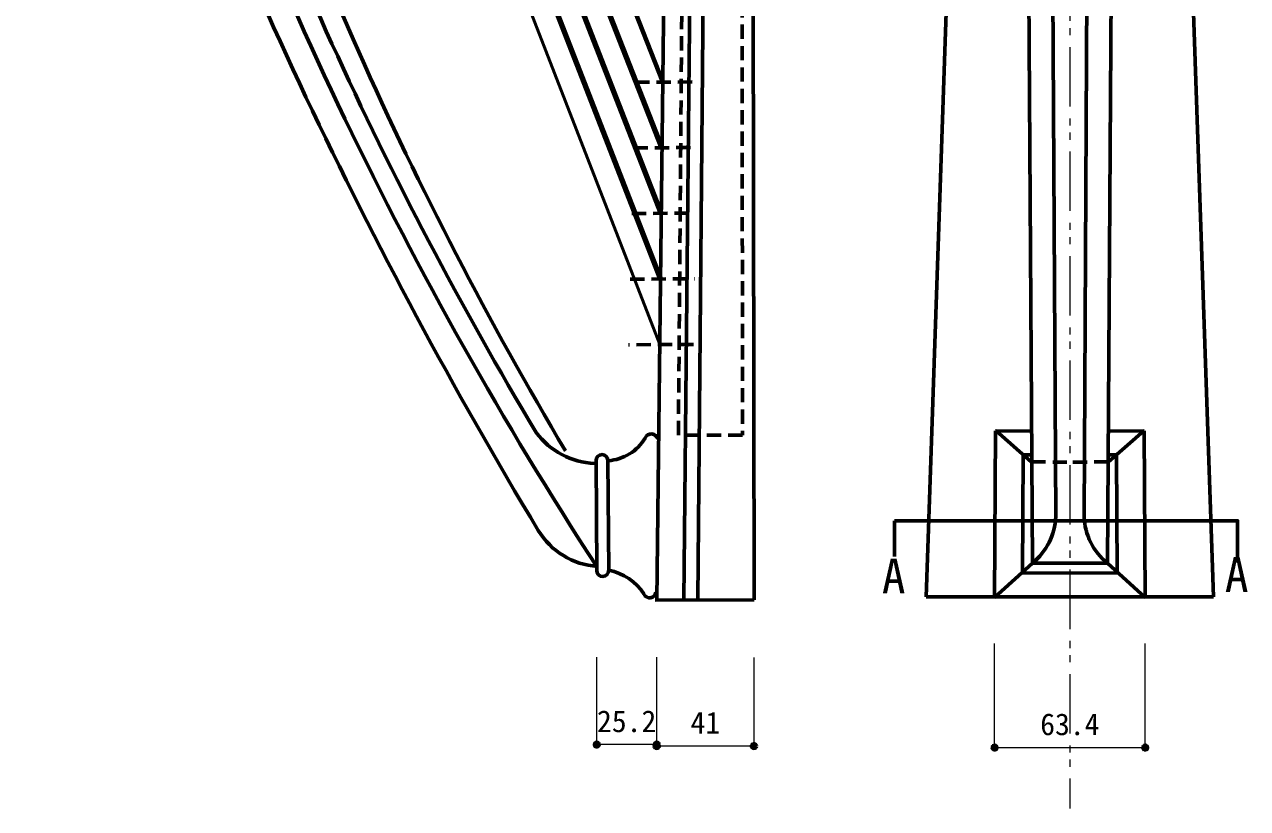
# Model space of a CAD drawing. Units: millimetres at full size, sheet at 1:5; details may follow other scales. Extents: x -616 to 1014, y -466 to 531.
# Drawn here: x -402 to 112, y -466 to -136 of the extents above; entities that cross this region are included whole.
import ezdxf
from ezdxf.enums import TextEntityAlignment as Align

# ---------------------------------------------------------------- set-up
doc = ezdxf.new("R2010")
doc.units = ezdxf.units.MM
doc.header["$LTSCALE"] = 5
doc.header["$PDMODE"] = 32
doc.header["$PDSIZE"] = 2
doc.linetypes.add('DASHED1', pattern=[1.8, 1.2, -0.6])
doc.linetypes.add('DOUBLE_CHAIN1', pattern=[8.8, 5, -1, 0.6, -0.6, 0.6, -1])
doc.layers.add('0-0', color=7, linetype='Continuous', lineweight=60)
doc.layers.add('0-8', color=7, linetype='Continuous', lineweight=60)
doc.styles.add('ＭＳ ゴシック', font='')
doc.styles.get('ＭＳ ゴシック').set_extended_font_data('MS Gothic')

msp = doc.modelspace()

# ---------------------------------------------------------------- linework, layer by layer
at = {"layer": '0-0', "color": 5, "lineweight": 50}
msp.add_line((-135.166, -270.456), (-402.433, 419.895), dxfattribs=at)
at = {"layer": '0-0', "color": 3, "lineweight": 80}
for p, q in [((-134.845, -242.834), (-389.561, 413.11)), ((-134.523, -215.212), (-376.586, 406.123)), ((-134.202, -187.59), (-363.826, 399.755))]:
    msp.add_line(p, q, dxfattribs=at)
at = {"layer": '0-0', "color": 1, "lineweight": 70}
msp.add_line((-133.881, -159.968), (-351.785, 395.295), dxfattribs=at)
at = {"layer": '0-0'}
msp.add_line((-36.371, -344.639), (-36.371, -359.684), dxfattribs=at)
at = {"layer": '0-0', "color": 4, "lineweight": 9}
for p, q in [((-136.415, -439.497), (-136.415, -402.208)), ((-95.463, -439.497), (-95.463, -402.208)), ((-95.463, -439.497), (-136.415, -439.497))]:
    msp.add_line(p, q, dxfattribs=at)
at = {"layer": '0-0'}
msp.add_lwpolyline([(-36.371, -344.639), (107.997, -344.639), (107.997, -362.244)], dxfattribs=at)
at = {"layer": '0-0', "color": 4}
for p in [(-136.415, -439.497), (-95.463, -439.497)]:
    msp.add_point(p, dxfattribs=at)
at = {"layer": '0-8', "color": 4, "linetype": 'DOUBLE_CHAIN1', "lineweight": 9}
msp.add_line((37.371, 514.792), (37.453, -465.794), dxfattribs=at)
at = {"layer": '0-8'}
for p, q in [((31.481, -342.905), (26.619, 504.201)), ((43.404, -342.904), (48.124, 504.203)), ((21.696, -362.436), (16.005, 496.818)), ((53.192, -362.434), (58.739, 496.822)), ((-136.415, -377.868), (-127.902, 354.154)), ((-125.001, -377.885), (-118.065, 332.219)), ((-112.986, 332.218), (-119.112, -377.598)), ((-96.39, 332.463), (-95.463, -377.895)), ((1.312, 333.95), (-22.984, -376.693)), ((73.459, 333.956), (97.875, -376.683)), ((6.2, -306.818), (5.756, -377.054)), ((6.379, -306.819), (6.2, -306.818)), ((6.379, -306.819), (21.207, -319.847)), ((21.558, -306.915), (6.379, -306.819)), ((53.321, -306.912), (68.5, -306.814)), ((68.5, -306.814), (53.674, -319.844)), ((68.5, -306.814), (68.679, -306.813)), ((68.679, -306.813), (69.135, -377.049)), ((17.813, -316.861), (17.499, -366.53)), ((21.394, -316.861), (17.813, -316.861)), ((57.068, -316.861), (53.487, -316.861)), ((57.068, -316.861), (57.39, -366.526)), ((-161.938, -319.265), (-161.637, -365.626)), ((-156.615, -365.488), (-156.914, -319.337)), ((5.757, -376.874), (21.696, -362.436)), ((37.606, -362.537), (21.696, -362.436)), ((37.283, -362.537), (53.192, -362.434)), ((69.133, -376.869), (53.192, -362.434)), ((37.438, -366.655), (17.499, -366.53)), ((37.451, -366.655), (57.39, -366.526)), ((-95.463, -377.895), (-136.999, -378.018)), ((-22.984, -376.693), (97.875, -376.683))]:
    msp.add_line(p, q, dxfattribs=at)
at = {"layer": '0-8', "linetype": 'DASHED1'}
for p, q in [((-127.295, -308.623), (-122.174, 332.142)), ((-100.775, 332.235), (-100.33, -308.631)), ((-145.496, -160.043), (-119.641, -159.876)), ((-146.192, -187.668), (-119.95, -187.498)), ((-146.889, -215.292), (-120.258, -215.119)), ((-147.586, -242.917), (-120.567, -242.741)), ((-120.875, -270.363), (-148.282, -270.541)), ((-100.33, -308.631), (-127.295, -308.623)), ((21.207, -319.847), (37.385, -319.949)), ((53.674, -319.844), (37.496, -319.949))]:
    msp.add_line(p, q, dxfattribs=at)
at = {"layer": '0-8', "color": 4, "lineweight": 9}
for p, q in [((5.758, -440.142), (5.758, -396.297)), ((69.135, -440.142), (69.135, -396.297)), ((-161.649, -438.867), (-161.649, -402.048)), ((-136.415, -438.867), (-136.415, -402.048)), ((-136.415, -438.867), (-161.649, -438.867)), ((5.758, -440.142), (69.135, -440.142))]:
    msp.add_line(p, q, dxfattribs=at)
at = {"layer": '0-8'}
for centre, radius, start, end in [((1238.461, 545.305), 1661.2, 198.13162, 210.88823), ((1214.559, 510.892), 1616.389, 197.31563, 210.73535), ((1575.442, 712.354), 2056.551, 199.52055, 211.06106), ((1236.363, 546.09), 1668.05, 198.19412, 213.05879), ((-160.913, -287.73), 32.836, 217.01295, 267.12818), ((-138.669, -310.871), 2.813, 13.78043, 157.99301), ((-158.1, -299.8), 19.579, 273.77926, 329.22959), ((-159.426, -319.301), 2.512, 359.17783, 179.17783), ((5.099, -341.905), 26.401, 308.95135, 357.82857), ((69.786, -341.9), 26.401, 182.18102, 231.05824), ((-159.248, -332.356), 31.565, 211.23867, 266.01845), ((-159.126, -365.557), 2.512, 181.56481, 1.56481), ((-160.709, -387.6), 22.487, 32.73572, 79.50886), ((-139.369, -374.462), 2.614, 201.9582, 353.03448)]:
    msp.add_arc(centre, radius, start, end, dxfattribs=at)
at = {"layer": '0-8', "color": 4}
for p in [(-161.649, -438.867), (-136.415, -438.867), (5.758, -440.142), (69.135, -440.142)]:
    msp.add_point(p, dxfattribs=at)

# ---------------------------------------------------------------- texts
at = {"layer": '0-0', "style": 'ＭＳ ゴシック'}
for p in [(102.629, -378.961), (-41.692, -379.645)]:
    msp.add_text('A', height=14.66, dxfattribs=at).set_placement(p, align=Align.BOTTOM_LEFT)
at = {"layer": '0-0', "color": 4, "style": 'ＭＳ ゴシック'}
msp.add_text('41', height=9.164, dxfattribs=at).set_placement((-122.189, -436.997), align=Align.BOTTOM_LEFT)
at = {"layer": '0-8', "color": 4, "style": 'ＭＳ ゴシック'}
for s, p in [('25.2', (-161.532, -436.367)), ('63.4', (24.946, -437.642))]:
    msp.add_text(s, height=9.164, dxfattribs=at).set_placement(p, align=Align.BOTTOM_LEFT)

doc.saveas('drawing.dxf')
